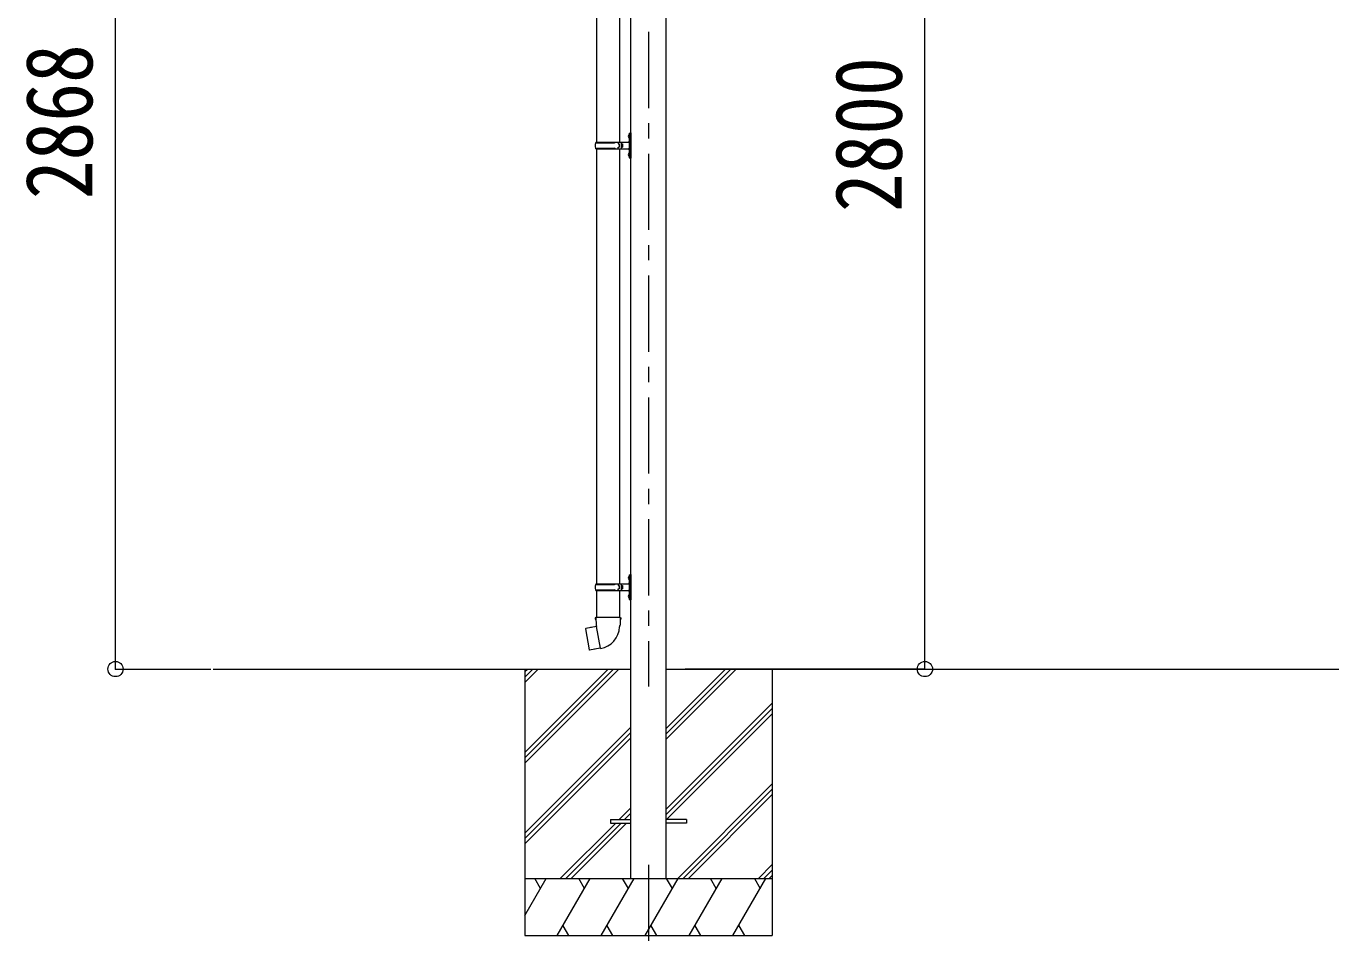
# Model space of a CAD drawing. Units: millimetres at full size, sheet at 1:40. Extents: x -11243 to 11243, y -7760 to 7760.
# Drawn here: x 1125 to 4553, y -5156 to -2725 of the extents above; entities that cross this region are included whole.
import ezdxf
from ezdxf.enums import TextEntityAlignment as Align

# ---------------------------------------------------------------- set-up
doc = ezdxf.new("R2010")
doc.units = ezdxf.units.MM
doc.header["$LTSCALE"] = 40
doc.header["$PDMODE"] = 32
doc.header["$PDSIZE"] = 40
doc.linetypes.add('CHAIN1', pattern=[8, 5, -1, 1, -1])
for name, color, linetype, lineweight in [('0-0_0', 7, 'Continuous', 9), ('0-1_本体', 5, 'CHAIN1', 9), ('0-3_ELV2', 4, 'Continuous', 9), ('0-6_OTH_LINE', 6, 'Continuous', 9), ('0-9_OUTLINE', 7, 'Continuous', 9)]:
    doc.layers.add(name, color=color, linetype=linetype, lineweight=lineweight)
doc.styles.add('ＭＳ ゴシック', font='')
doc.styles.get('ＭＳ ゴシック').set_extended_font_data('MS Gothic')

msp = doc.modelspace()

# ---------------------------------------------------------------- linework, layer by layer
at = {"layer": '0-0_0'}
for p, q in [((1616.57, -4413.22), (2713.7, -4413.22)), ((2435.2, -4413.22), (2435.2, -5113.22)), ((2435.2, -4632.2), (2654.18, -4413.22)), ((2435.2, -4646.34), (2668.32, -4413.22)), ((2435.2, -4660.48), (2682.46, -4413.22)), ((2435.2, -4448.35), (2470.33, -4413.22)), ((2435.2, -4434.21), (2456.18, -4413.22)), ((2435.2, -4420.07), (2442.04, -4413.22)), ((2806.7, -4597.35), (2990.83, -4413.22)), ((2806.7, -4583.21), (2976.68, -4413.22)), ((2806.7, -4569.07), (2962.54, -4413.22)), ((2806.7, -4413.22), (5613.7, -4413.22)), ((3085.2, -4413.22), (3085.2, -5113.22)), ((2806.7, -4781.2), (3085.2, -4502.7)), ((2806.7, -4795.34), (3085.2, -4516.84)), ((2807.46, -4808.72), (3085.2, -4530.99)), ((2435.2, -4844.33), (2713.7, -4565.83)), ((2435.2, -4858.47), (2713.7, -4579.98)), ((2435.2, -4872.62), (2713.7, -4594.12)), ((2836.8, -4963.22), (3085.2, -4714.83)), ((2850.95, -4963.22), (3085.2, -4728.97)), ((2865.09, -4963.22), (3085.2, -4743.12)), ((2682.94, -4808.72), (2713.7, -4777.96)), ((2697.08, -4808.72), (2713.7, -4792.11)), ((2528.44, -4963.22), (2673.94, -4817.72)), ((2542.58, -4963.22), (2688.08, -4817.72)), ((2556.72, -4963.22), (2702.22, -4817.72)), ((3048.94, -4963.22), (3085.2, -4926.96)), ((2435.2, -4963.22), (3085.2, -4963.22)), ((2435.2, -5060.47), (2491.34, -4963.22)), ((2476.34, -4989.2), (2461.34, -4963.22)), ((2520.21, -5113.22), (2606.81, -4963.22)), ((2591.81, -4989.2), (2576.81, -4963.22)), ((2635.68, -5113.22), (2722.28, -4963.22)), ((2707.28, -4989.2), (2692.28, -4963.22)), ((2751.15, -5113.22), (2837.75, -4963.22)), ((2822.75, -4989.2), (2807.75, -4963.22)), ((2866.62, -5113.22), (2953.22, -4963.22)), ((2938.22, -4989.2), (2923.22, -4963.22)), ((2982.09, -5113.22), (3068.69, -4963.22)), ((3038.69, -4963.22), (3053.69, -4989.2)), ((3063.08, -4963.22), (3085.2, -4941.11)), ((3077.22, -4963.22), (3085.2, -4955.25)), ((2535.21, -5087.24), (2550.21, -5113.22)), ((2650.68, -5087.24), (2665.68, -5113.22)), ((2766.15, -5087.24), (2781.15, -5113.22)), ((2881.62, -5087.24), (2896.62, -5113.22)), ((2997.09, -5087.24), (3012.09, -5113.22)), ((2435.2, -5113.22), (3085.2, -5113.22))]:
    msp.add_line(p, q, dxfattribs=at)
at = {"layer": '0-1_本体'}
for p, q in [((2760.2, -1459.8), (2760.2, -4459.08)), ((2760.2, -4927.09), (2760.2, -5156.09))]:
    msp.add_line(p, q, dxfattribs=at)
at = {"layer": '0-3_ELV2'}
for p, q in [((2713.7, -4963.22), (2713.7, -1490.95)), ((2806.7, -4963.22), (2806.7, -1490.95)), ((2660.2, -4808.72), (2713.7, -4808.72)), ((2860.2, -4808.72), (2806.7, -4808.72))]:
    msp.add_line(p, q, dxfattribs=at)
for points in [[(2660.2, -4808.72), (2660.2, -4817.72), (2713.7, -4817.72)], [(2860.2, -4808.72), (2860.2, -4817.72), (2806.7, -4817.72)]]:
    msp.add_lwpolyline(points, dxfattribs=at)
at = {"layer": '0-6_OTH_LINE'}
for p, q in [((1360.15, -4413.22), (1360.15, -1545.33)), ((3486.2, -4413.22), (3486.2, -1613.22)), ((1360.15, -4413.22), (1610.15, -4413.22)), ((3486.2, -4413.22), (2856.7, -4413.22))]:
    msp.add_line(p, q, dxfattribs=at)
for p in [(1360.15, -4413.22), (3486.2, -4413.22)]:
    msp.add_point(p, dxfattribs=at)
at = {"layer": '0-9_OUTLINE'}
for p, q in [((2623.71, -1887.28), (2623.71, -3029.25)), ((2683.71, -1887.28), (2683.71, -3029.25)), ((2707.4, -3012.1), (2709.44, -3013.1)), ((2708.67, -3010.1), (2709.3, -3010.1)), ((2708.67, -3010.1), (2708.67, -3018.4)), ((2709.3, -3010.1), (2709.7, -3010.5)), ((2709.44, -3013.1), (2710.06, -3014.25)), ((2709.7, -3006.25), (2712.7, -3004.75)), ((2709.7, -3006.25), (2709.7, -3070.25)), ((2712.7, -3004.75), (2712.7, -3071.75)), ((2712.7, -3004.75), (2713.7, -3004.75)), ((2713.7, -3004.75), (2713.7, -3071.75)), ((2620.73, -3031.25), (2671.06, -3031.25)), ((2620.73, -3045.25), (2671.06, -3045.25)), ((2621.73, -3029.25), (2707.73, -3029.25)), ((2621.73, -3029.25), (2621.73, -3031.25)), ((2621.73, -3047.25), (2621.73, -3045.25)), ((2621.73, -3047.25), (2707.73, -3047.25)), ((2623.71, -3047.25), (2623.71, -4189.22)), ((2680.73, -3029.25), (2680.73, -3033.75)), ((2680.73, -3033.75), (2682.73, -3033.75)), ((2680.73, -3047.25), (2680.73, -3042.75)), ((2680.73, -3042.75), (2682.73, -3042.75)), ((2682.73, -3033.75), (2682.73, -3042.75)), ((2683.71, -3047.25), (2683.71, -4189.22)), ((2688.7, -3029.25), (2688.7, -3047.25)), ((2688.7, -3033.75), (2691.7, -3033.75)), ((2688.7, -3042.75), (2691.7, -3042.75)), ((2691.7, -3033.75), (2691.7, -3042.75)), ((2708.67, -3018.4), (2709.3, -3018.4)), ((2707.4, -3060.1), (2709.44, -3061.1)), ((2708.67, -3058.1), (2709.3, -3058.1)), ((2708.67, -3058.1), (2708.67, -3066.4)), ((2708.67, -3066.4), (2709.3, -3066.4)), ((2709.3, -3058.1), (2709.3, -3066.4)), ((2709.3, -3058.1), (2709.7, -3058.5)), ((2709.3, -3066.4), (2709.7, -3066)), ((2709.44, -3061.1), (2710.06, -3062.25)), ((2709.7, -3070.25), (2712.7, -3071.75)), ((2712.7, -3071.75), (2713.7, -3071.75)), ((2707.4, -4172.07), (2709.44, -4173.07)), ((2708.67, -4170.07), (2709.3, -4170.07)), ((2708.67, -4170.07), (2708.67, -4178.37)), ((2708.67, -4178.37), (2709.3, -4178.37)), ((2709.3, -4170.07), (2709.7, -4170.47)), ((2709.44, -4173.07), (2710.06, -4174.22)), ((2709.7, -4166.22), (2712.7, -4164.72)), ((2709.7, -4166.22), (2709.7, -4230.22)), ((2712.7, -4164.72), (2712.7, -4231.72)), ((2712.7, -4164.72), (2713.7, -4164.72)), ((2713.7, -4164.72), (2713.7, -4231.72)), ((2620.73, -4191.22), (2671.06, -4191.22)), ((2620.73, -4205.22), (2671.06, -4205.22)), ((2621.73, -4189.22), (2707.73, -4189.22)), ((2621.73, -4189.22), (2621.73, -4191.22)), ((2621.73, -4207.22), (2621.73, -4205.22)), ((2621.73, -4207.22), (2707.73, -4207.22)), ((2623.72, -4207.22), (2623.72, -4278.22)), ((2680.73, -4189.22), (2680.73, -4193.72)), ((2680.73, -4193.72), (2682.73, -4193.72)), ((2680.73, -4207.22), (2680.73, -4202.72)), ((2680.73, -4202.72), (2682.73, -4202.72)), ((2682.73, -4193.72), (2682.73, -4202.72)), ((2683.72, -4207.22), (2683.72, -4278.22)), ((2688.7, -4189.22), (2688.7, -4207.22)), ((2688.7, -4193.72), (2691.7, -4193.72)), ((2688.7, -4202.72), (2691.7, -4202.72)), ((2691.7, -4193.72), (2691.7, -4202.72)), ((2707.4, -4220.07), (2709.44, -4221.07)), ((2708.67, -4218.07), (2709.3, -4218.07)), ((2708.67, -4218.07), (2708.67, -4226.37)), ((2708.67, -4226.37), (2709.3, -4226.37)), ((2709.3, -4218.07), (2709.3, -4226.37)), ((2709.3, -4218.07), (2709.7, -4218.47)), ((2709.3, -4226.37), (2709.7, -4225.97)), ((2709.44, -4221.07), (2710.06, -4222.22)), ((2709.7, -4230.22), (2712.7, -4231.72)), ((2712.7, -4231.72), (2713.7, -4231.72)), ((2622.02, -4278.22), (2619.87, -4279)), ((2619.87, -4279), (2619.87, -4282.62)), ((2619.87, -4282.62), (2622.11, -4283.43)), ((2685.72, -4278.22), (2622.02, -4278.22)), ((2622.02, -4278.22), (2622.37, -4298.22)), ((2685.72, -4278.22), (2685.37, -4298.22)), ((2687.87, -4282.62), (2685.63, -4283.43)), ((2685.72, -4278.22), (2687.87, -4279)), ((2687.85, -4279), (2687.85, -4282.62)), ((2595.41, -4306.67), (2594.61, -4307.84)), ((2594.61, -4307.84), (2604.23, -4362.4)), ((2623.28, -4301.42), (2595.41, -4306.67)), ((2608.16, -4304.07), (2607.94, -4304.31)), ((2622.37, -4298.22), (2623.72, -4300.22)), ((2633.64, -4358.72), (2623.5, -4301.24)), ((2623.53, -4300.42), (2623.53, -4301.13)), ((2623.72, -4300.22), (2623.69, -4300.22)), ((2684.06, -4300.16), (2683.99, -4302.32)), ((2685.37, -4298.22), (2684.06, -4300.16)), ((2618.25, -4361.31), (2617.97, -4361.15)), ((2633.94, -4359.48), (2633.7, -4358.82))]:
    msp.add_line(p, q, dxfattribs=at)
for points in [[(2707.4, -3016.4), (2709.44, -3015.4), (2710.06, -3014.25)], [(2709.3, -3010.1), (2709.3, -3018.4), (2709.7, -3018)], [(2707.4, -3064.4), (2709.44, -3063.4), (2710.06, -3062.25)], [(2707.4, -4176.37), (2709.44, -4175.37), (2710.06, -4174.22)], [(2709.3, -4170.07), (2709.3, -4178.37), (2709.7, -4177.97)], [(2707.4, -4224.37), (2709.44, -4223.37), (2710.06, -4222.22)], [(2610.4, -4303.85), (2610.12, -4303.7), (2608.16, -4304.07)], [(2633.37, -4358.62), (2605.39, -4363.22), (2604.23, -4362.4)], [(2620.43, -4360.75), (2620.22, -4360.99), (2618.25, -4361.31)]]:
    msp.add_lwpolyline(points, dxfattribs=at)
for centre, radius, start, end in [((2713, -3014.25), 6, 136.21765, 223.78235), ((2669.48, -3038.25), 49.25, 171.82876, 180.00002), ((2669.48, -3038.25), 49.25, 180.00002, 188.17127), ((2671.06, -3029.25), 2, 270, 359.99998), ((2671.06, -3047.25), 2, 0.00005, 90.00004), ((2707.7, -3027.25), 2, 270, 359.99998), ((2707.7, -3049.25), 2, 0.00005, 90.00004), ((2713, -3062.25), 6, 136.21765, 223.78235), ((2713, -4174.22), 6, 136.21765, 223.78235), ((2669.48, -4198.22), 49.25, 171.82876, 180.00002), ((2669.48, -4198.22), 49.25, 180.00002, 188.17127), ((2671.06, -4189.22), 2, 270, 359.99998), ((2671.06, -4207.22), 2, 0.00005, 90.00004), ((2707.7, -4187.22), 2, 270, 359.99998), ((2707.7, -4209.22), 2, 0.00005, 90.00004), ((2713, -4222.22), 6, 136.21765, 223.78235), ((2623.23, -4301.13), 0.3, 280.66842, 0), ((2623.73, -4300.42), 0.2, 100, 180), ((2623.72, -4300.22), 60.3, 279.96938, 358), ((2633.42, -4358.92), 0.3, 20, 99.33158), ((2634.13, -4359.41), 0.2, 200, 279.96938)]:
    msp.add_arc(centre, radius, start, end, dxfattribs=at)

# ---------------------------------------------------------------- texts
at = {"layer": '0-6_OTH_LINE', "color": 7, "style": 'ＭＳ ゴシック', "width": 0.85}
for s, p in [('2868', (1352.15, -3179.27)), ('2800', (3478.2, -3213.22))]:
    msp.add_text(s, height=176, rotation=90, dxfattribs=at).set_placement(p, align=Align.BOTTOM_LEFT)

doc.saveas('drawing.dxf')
